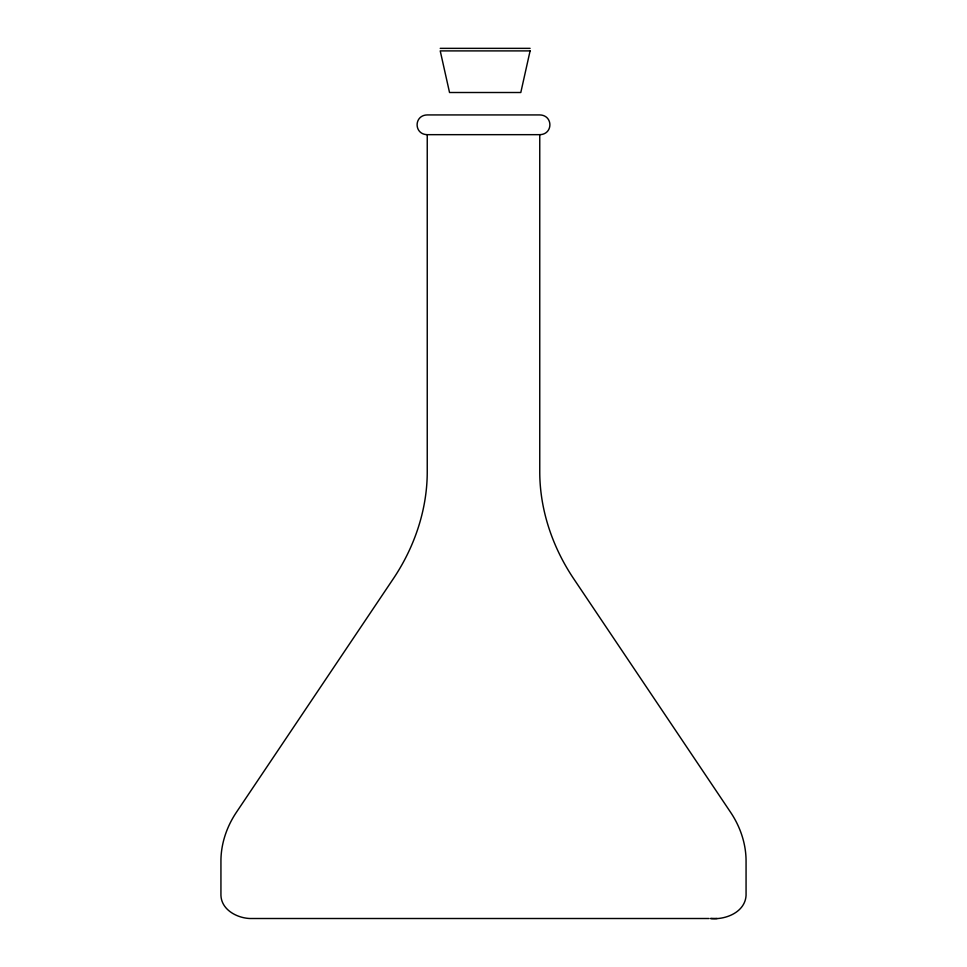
<?xml version="1.0" encoding="UTF-8"?>
<svg xmlns="http://www.w3.org/2000/svg" width="967" height="967" viewBox="0 0 967 967"><rect width="100%" height="100%" fill="white"/><g stroke="black" fill="none" stroke-linecap="round" stroke-linejoin="round"><path stroke-width="1.45" d="M539.755 134.667C553.257 134.401 553.257 115.194 539.755 114.928L427.245 114.928C413.743 115.194 413.743 134.401 427.245 134.667L539.755 134.667L539.755 471.449C539.683 509.827 552.628 547.564 574.011 579.221L730.472 812.111C740.202 826.519 746.089 843.695 746.065 861.15L746.065 895.406C745.11 912.328 725.347 920.04 710.576 918.505L717.091 918.505M440.227 48.35L530.097 48.35M709.125 918.505L249.909 918.505C236.988 917.997 221.479 909.814 220.935 895.406L220.935 861.15C220.911 843.695 226.798 826.519 236.528 812.111L392.989 579.221C414.372 547.564 427.317 509.827 427.245 471.449L427.245 134.667M530.097 50.9L520.802 92.506L449.534 92.506L440.227 50.9L530.097 50.9"/></g></svg>
